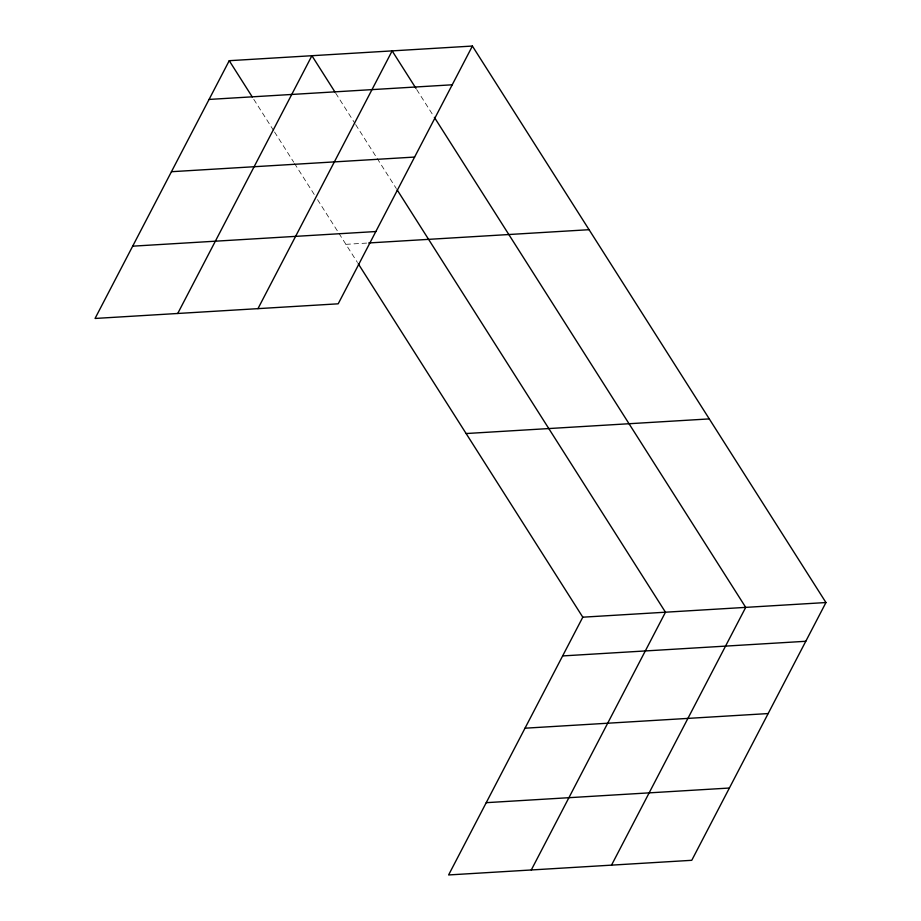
<?xml version="1.0" encoding="UTF-8"?>
<svg xmlns="http://www.w3.org/2000/svg" width="921" height="921" viewBox="0 0 921 921"><rect width="100%" height="100%" fill="white"/><g stroke="black" fill="none" stroke-linecap="round" stroke-linejoin="round"><path stroke-width="0.69" stroke-dasharray="4.61 3.45" d="M345.916 244.33L367.295 243.052M416.706 89.544L433.595 116.127M335.705 93.171L354.896 123.368M355.656 124.577L376.39 157.203M377.15 158.412L396.341 188.609M253.805 99.353L273.756 130.77M274.527 131.968L293.718 162.177M294.478 163.385L314.441 194.803M317.515 199.627L338.237 232.253M338.997 233.462L357.475 262.531"/><path stroke-width="1.38" d="M472.392 46.05L229.237 60.694L95.047 318.459L338.203 303.815L472.392 46.05L825.953 602.541L691.763 860.306L448.608 874.95L582.797 617.185L825.953 602.541M177.73 313.474L311.908 55.709L334.933 91.962M257.961 308.65L392.15 50.885L415.947 88.335M531.279 869.977L665.469 612.212L397.112 189.818M611.521 865.141L745.711 607.376L434.367 117.335M209.067 99.433L452.223 84.79M171.444 171.709L414.6 157.065M132.682 246.172L375.826 231.539M368.722 242.96L589.06 229.697M466.118 433.538L709.274 418.905M562.627 655.925L805.783 641.281M525.005 728.2L768.16 713.568M486.242 802.675L729.386 788.031M229.237 60.694L252.262 96.935M358.246 263.74L582.797 617.185"/></g></svg>
